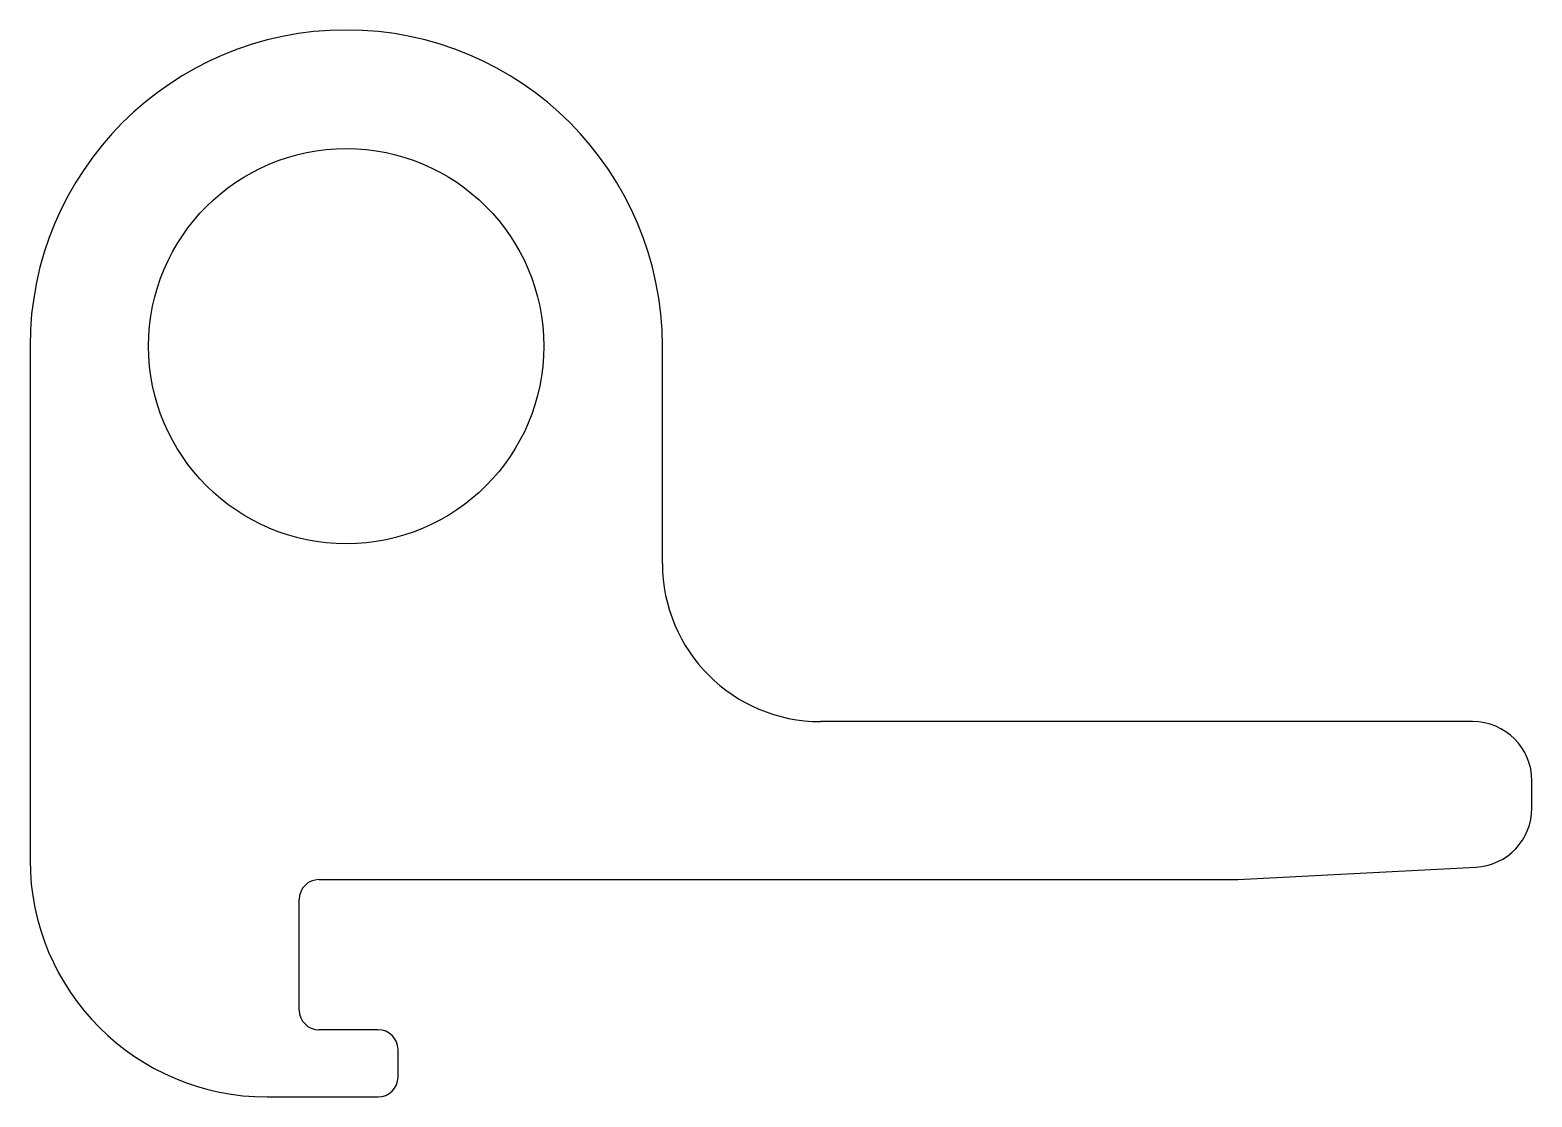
# Model space of a CAD drawing. Extents: x 857 to 895, y 651.9 to 678.9.
import ezdxf

# ---------------------------------------------------------------- set-up
doc = ezdxf.new("R2010")
doc.units = 0
doc.layers.get('0').update_dxf_attribs({"linetype": 'CONTINUOUS'})

msp = doc.modelspace()

# ---------------------------------------------------------------- linework, layer by layer
for p, q in [((856.99, 670.857), (856.99, 657.857)), ((872.99, 665.357), (872.99, 670.857)), ((893.49, 661.357), (876.99, 661.357)), ((894.99, 659.17), (894.99, 659.857)), ((887.55, 657.357), (893.569, 657.672)), ((864.301, 657.357), (887.55, 657.357)), ((863.801, 654.057), (863.801, 656.857)), ((865.801, 653.557), (864.301, 653.557)), ((866.301, 652.357), (866.301, 653.057)), ((862.99, 651.857), (865.801, 651.857))]:
    msp.add_line(p, q)
msp.add_circle((864.99, 670.857), 5)
for centre, radius, start, end in [((864.99, 670.857), 8, 0, 180), ((876.99, 665.357), 4, 180, 270), ((893.49, 659.857), 1.5, 0, 90), ((893.49, 659.17), 1.5, 273, 0), ((862.99, 657.857), 6, 180, 270), ((864.301, 656.857), 0.5, 90, 180), ((864.301, 654.057), 0.5, 180, 270), ((865.801, 653.057), 0.5, 0, 90), ((865.801, 652.357), 0.5, 270, 0)]:
    msp.add_arc(centre, radius, start, end)

doc.saveas('drawing.dxf')
